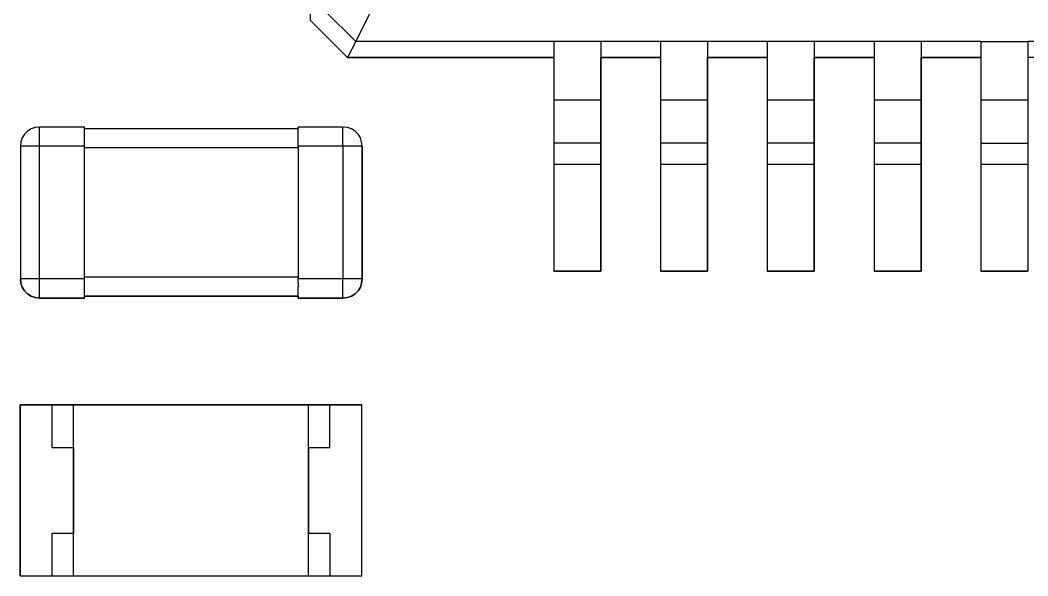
# Model space of a CAD drawing. Header units: inches. Extents: x 5 to 589, y -420 to -5.
# Drawn here: x 422.96 to 432.39, y -119.05 to -113.85 of the extents above; entities that cross this region are included whole.
import ezdxf

# ---------------------------------------------------------------- set-up
doc = ezdxf.new("R2010")
doc.units = ezdxf.units.IN
doc.header["$MEASUREMENT"] = 0

msp = doc.modelspace()

# ---------------------------------------------------------------- linework, layer by layer
at = {"color": 7, "true_color": 0xffffff}
for p, q in [((425.6745, -111.9172), (425.6745, -113.8472)), ((425.8245, -113.7732), (426.1005, -114.0472)), ((426.2285, -113.7872), (426.1005, -114.0472)), ((425.6745, -113.8472), (426.0245, -114.1972)), ((425.6745, -113.8472), (426.0245, -114.1972)), ((426.1005, -114.0472), (426.0245, -114.1972)), ((427.9545, -114.0472), (426.1005, -114.0472)), ((428.3945, -114.0472), (427.9545, -114.0472)), ((427.9545, -114.0472), (427.9545, -114.1972)), ((428.9545, -114.0472), (428.3945, -114.0472)), ((428.3945, -114.0472), (428.3945, -114.1972)), ((429.3945, -114.0472), (428.9545, -114.0472)), ((428.9545, -114.0472), (428.9545, -114.1972)), ((429.9545, -114.0472), (429.3945, -114.0472)), ((429.3945, -114.0472), (429.3945, -114.1972)), ((430.3945, -114.0472), (429.9545, -114.0472)), ((429.9545, -114.0472), (429.9545, -114.1972)), ((430.9545, -114.0472), (430.3945, -114.0472)), ((430.3945, -114.0472), (430.3945, -114.1972)), ((431.3945, -114.0472), (430.9545, -114.0472)), ((430.9545, -114.0472), (430.9545, -114.1972)), ((431.9545, -114.0472), (431.3945, -114.0472)), ((431.3945, -114.0472), (431.3945, -114.1972)), ((431.9545, -114.0472), (432.3945, -114.0472)), ((431.9545, -114.0472), (431.9545, -114.1972)), ((432.9545, -114.0472), (432.3945, -114.0472)), ((432.3945, -114.0472), (432.3945, -114.1972)), ((426.0245, -114.1972), (427.9545, -114.1972)), ((427.9545, -114.1972), (426.0245, -114.1972)), ((427.9545, -114.1972), (427.9545, -116.1972)), ((427.9545, -114.1972), (427.9545, -114.5972)), ((428.3945, -116.1972), (428.3945, -114.1972)), ((428.3945, -114.1972), (428.9545, -114.1972)), ((428.3945, -114.1972), (428.3945, -114.5972)), ((428.9545, -114.1972), (428.3945, -114.1972)), ((428.9545, -114.1972), (428.9545, -116.1972)), ((428.9545, -114.1972), (428.9545, -114.5972)), ((429.3945, -116.1972), (429.3945, -114.1972)), ((429.3945, -114.1972), (429.9545, -114.1972)), ((429.3945, -114.1972), (429.3945, -114.5972)), ((429.9545, -114.1972), (429.3945, -114.1972)), ((429.9545, -114.1972), (429.9545, -116.1972)), ((429.9545, -114.1972), (429.9545, -114.5972)), ((430.3945, -116.1972), (430.3945, -114.1972)), ((430.3945, -114.1972), (430.9545, -114.1972)), ((430.3945, -114.1972), (430.3945, -114.5972)), ((430.9545, -114.1972), (430.3945, -114.1972)), ((430.9545, -114.1972), (430.9545, -116.1972)), ((430.9545, -114.1972), (430.9545, -114.5972)), ((431.3945, -116.1972), (431.3945, -114.1972)), ((431.3945, -114.1972), (431.9545, -114.1972)), ((431.3945, -114.1972), (431.3945, -114.5972)), ((431.9545, -114.1972), (431.3945, -114.1972)), ((431.9545, -114.1972), (431.9545, -116.1972)), ((431.9545, -114.1972), (431.9545, -114.5972)), ((432.3945, -114.1972), (432.3945, -114.5972)), ((432.9545, -114.1972), (432.3945, -114.1972)), ((427.9545, -114.5972), (427.9545, -114.6872)), ((428.3945, -114.5972), (427.9545, -114.5972)), ((428.3945, -114.5972), (428.3945, -114.6872)), ((428.9545, -114.5972), (428.9545, -114.6872)), ((429.3945, -114.5972), (428.9545, -114.5972)), ((429.3945, -114.5972), (429.3945, -114.6872)), ((429.9545, -114.5972), (429.9545, -114.6872)), ((430.3945, -114.5972), (429.9545, -114.5972)), ((430.3945, -114.5972), (430.3945, -114.6872)), ((430.9545, -114.5972), (430.9545, -114.6872)), ((431.3945, -114.5972), (430.9545, -114.5972)), ((431.3945, -114.5972), (431.3945, -114.6872)), ((431.9545, -114.5972), (431.9545, -114.6872)), ((432.3945, -114.5972), (431.9545, -114.5972)), ((432.3945, -114.5972), (432.3945, -114.6872)), ((427.9545, -114.6872), (427.9545, -114.7712)), ((428.3945, -114.6872), (428.3945, -114.7712)), ((428.9545, -114.6872), (428.9545, -114.7712)), ((429.3945, -114.6872), (429.3945, -114.7712)), ((429.9545, -114.6872), (429.9545, -114.7712)), ((430.3945, -114.6872), (430.3945, -114.7712)), ((430.9545, -114.6872), (430.9545, -114.7712)), ((431.3945, -114.6872), (431.3945, -114.7712)), ((431.9545, -114.6872), (431.9545, -114.7712)), ((432.3945, -114.6872), (432.3945, -114.7712)), ((427.9545, -114.7712), (427.9545, -114.8472)), ((428.3945, -114.7712), (428.3945, -114.8472)), ((428.9545, -114.7712), (428.9545, -114.8472)), ((429.3945, -114.7712), (429.3945, -114.8472)), ((429.9545, -114.7712), (429.9545, -114.8472)), ((430.3945, -114.7712), (430.3945, -114.8472)), ((430.9545, -114.7712), (430.9545, -114.8472)), ((431.3945, -114.7712), (431.3945, -114.8472)), ((431.9545, -114.7712), (431.9545, -114.8472)), ((432.3945, -114.7712), (432.3945, -114.8472)), ((423.0003, -114.9153), (422.9783, -114.9493)), ((423.0003, -114.9153), (422.9783, -114.9493)), ((423.0283, -114.8873), (423.0003, -114.9153)), ((423.0283, -114.8873), (423.0003, -114.9153)), ((423.0623, -114.8653), (423.0283, -114.8873)), ((423.0623, -114.8653), (423.0283, -114.8873)), ((423.1003, -114.8513), (423.0623, -114.8653)), ((423.1003, -114.8513), (423.0623, -114.8653)), ((423.1403, -114.8473), (423.1003, -114.8513)), ((423.1403, -114.8473), (423.1003, -114.8513)), ((423.5603, -114.8473), (423.1403, -114.8473)), ((423.5603, -114.8473), (423.1403, -114.8473)), ((423.1403, -114.8513), (423.1403, -114.8473)), ((423.1403, -114.8653), (423.1403, -114.8513)), ((423.1403, -114.8873), (423.1403, -114.8653)), ((423.1403, -114.9153), (423.1403, -114.8873)), ((423.1403, -114.9493), (423.1403, -114.9153)), ((423.5603, -114.8633), (423.5603, -114.8473)), ((423.5603, -114.8513), (423.5603, -114.8473)), ((423.5603, -114.8653), (423.5603, -114.8513)), ((425.5603, -114.8633), (423.5603, -114.8633)), ((425.5603, -114.8633), (423.5603, -114.8633)), ((423.5603, -114.8873), (423.5603, -114.8653)), ((423.5603, -114.9153), (423.5603, -114.8873)), ((423.5603, -114.9493), (423.5603, -114.9153)), ((425.9803, -114.8473), (425.5603, -114.8473)), ((425.5603, -114.8473), (425.5603, -114.8633)), ((425.5603, -114.8513), (425.5603, -114.8473)), ((425.9803, -114.8473), (425.5603, -114.8473)), ((425.5603, -114.8653), (425.5603, -114.8513)), ((425.5603, -114.8873), (425.5603, -114.8653)), ((425.5603, -114.9153), (425.5603, -114.8873)), ((425.5603, -114.9493), (425.5603, -114.9153)), ((426.0223, -114.8513), (425.9803, -114.8473)), ((426.0223, -114.8513), (425.9803, -114.8473)), ((425.9803, -114.8513), (425.9803, -114.8473)), ((425.9803, -114.8653), (425.9803, -114.8513)), ((425.9803, -114.8873), (425.9803, -114.8653)), ((425.9803, -114.9153), (425.9803, -114.8873)), ((425.9803, -114.9493), (425.9803, -114.9153)), ((426.0603, -114.8653), (426.0223, -114.8513)), ((426.0603, -114.8653), (426.0223, -114.8513)), ((426.0943, -114.8873), (426.0603, -114.8653)), ((426.0943, -114.8873), (426.0603, -114.8653)), ((426.1223, -114.9153), (426.0943, -114.8873)), ((426.1223, -114.9153), (426.0943, -114.8873)), ((426.1443, -114.9493), (426.1223, -114.9153)), ((426.1443, -114.9493), (426.1223, -114.9153)), ((427.9545, -114.8472), (427.9545, -114.9092)), ((427.9545, -114.9092), (427.9545, -114.9572)), ((428.3945, -114.8472), (428.3945, -114.9092)), ((428.3945, -114.9092), (428.3945, -114.9572)), ((428.9545, -114.8472), (428.9545, -114.9092)), ((428.9545, -114.9092), (428.9545, -114.9572)), ((429.3945, -114.8472), (429.3945, -114.9092)), ((429.3945, -114.9092), (429.3945, -114.9572)), ((429.9545, -114.8472), (429.9545, -114.9092)), ((429.9545, -114.9092), (429.9545, -114.9572)), ((430.3945, -114.8472), (430.3945, -114.9092)), ((430.3945, -114.9092), (430.3945, -114.9572)), ((430.9545, -114.8472), (430.9545, -114.9092)), ((430.9545, -114.9092), (430.9545, -114.9572)), ((431.3945, -114.8472), (431.3945, -114.9092)), ((431.3945, -114.9092), (431.3945, -114.9572)), ((431.9545, -114.8472), (431.9545, -114.9092)), ((431.9545, -114.9092), (431.9545, -114.9572)), ((432.3945, -114.8472), (432.3945, -114.9092)), ((432.3945, -114.9092), (432.3945, -114.9572)), ((422.9663, -114.9873), (422.9603, -115.0273)), ((422.9663, -114.9873), (422.9603, -115.0273)), ((422.9783, -114.9493), (422.9663, -114.9873)), ((422.9783, -114.9493), (422.9663, -114.9873)), ((423.1403, -114.9873), (423.1403, -114.9493)), ((423.1403, -115.0273), (423.1403, -114.9873)), ((423.5603, -114.9873), (423.5603, -114.9493)), ((423.5603, -115.0273), (423.5603, -114.9873)), ((425.5603, -114.9873), (425.5603, -114.9493)), ((425.5603, -115.0273), (425.5603, -114.9873)), ((425.9803, -114.9873), (425.9803, -114.9493)), ((425.9803, -115.0273), (425.9803, -114.9873)), ((426.1563, -114.9873), (426.1443, -114.9493)), ((426.1563, -114.9873), (426.1443, -114.9493)), ((426.1603, -115.0273), (426.1563, -114.9873)), ((426.1603, -115.0273), (426.1563, -114.9873)), ((427.9545, -114.9572), (427.9545, -114.9872)), ((427.9545, -114.9872), (427.9545, -114.9972)), ((428.3945, -114.9972), (427.9545, -114.9972)), ((427.9545, -114.9972), (427.9545, -115.0032)), ((427.9545, -115.0032), (427.9545, -115.0172)), ((427.9545, -115.0172), (427.9545, -115.0412)), ((428.3945, -114.9572), (428.3945, -114.9872)), ((428.3945, -114.9872), (428.3945, -114.9972)), ((428.3945, -114.9972), (428.3945, -115.0032)), ((428.3945, -115.0032), (428.3945, -115.0172)), ((428.3945, -115.0172), (428.3945, -115.0412)), ((428.9545, -114.9572), (428.9545, -114.9872)), ((428.9545, -114.9872), (428.9545, -114.9972)), ((429.3945, -114.9972), (428.9545, -114.9972)), ((428.9545, -114.9972), (428.9545, -115.0032)), ((428.9545, -115.0032), (428.9545, -115.0172)), ((428.9545, -115.0172), (428.9545, -115.0412)), ((429.3945, -114.9572), (429.3945, -114.9872)), ((429.3945, -114.9872), (429.3945, -114.9972)), ((429.3945, -114.9972), (429.3945, -115.0032)), ((429.3945, -115.0032), (429.3945, -115.0172)), ((429.3945, -115.0172), (429.3945, -115.0412)), ((429.9545, -114.9572), (429.9545, -114.9872)), ((429.9545, -114.9872), (429.9545, -114.9972)), ((430.3945, -114.9972), (429.9545, -114.9972)), ((429.9545, -114.9972), (429.9545, -115.0032)), ((429.9545, -115.0032), (429.9545, -115.0172)), ((429.9545, -115.0172), (429.9545, -115.0412)), ((430.3945, -114.9572), (430.3945, -114.9872)), ((430.3945, -114.9872), (430.3945, -114.9972)), ((430.3945, -114.9972), (430.3945, -115.0032)), ((430.3945, -115.0032), (430.3945, -115.0172)), ((430.3945, -115.0172), (430.3945, -115.0412)), ((430.9545, -114.9572), (430.9545, -114.9872)), ((430.9545, -114.9872), (430.9545, -114.9972)), ((431.3945, -114.9972), (430.9545, -114.9972)), ((430.9545, -114.9972), (430.9545, -115.0032)), ((430.9545, -115.0032), (430.9545, -115.0172)), ((430.9545, -115.0172), (430.9545, -115.0412)), ((431.3945, -114.9572), (431.3945, -114.9872)), ((431.3945, -114.9872), (431.3945, -114.9972)), ((431.3945, -114.9972), (431.3945, -115.0032)), ((431.3945, -115.0032), (431.3945, -115.0172)), ((431.3945, -115.0172), (431.3945, -115.0412)), ((431.9545, -114.9572), (431.9545, -114.9872)), ((431.9545, -114.9872), (431.9545, -114.9972)), ((431.9545, -114.9972), (432.3945, -114.9972)), ((431.9545, -114.9972), (431.9545, -115.0032)), ((431.9545, -115.0032), (431.9545, -115.0172)), ((431.9545, -115.0172), (431.9545, -115.0412)), ((432.3945, -114.9572), (432.3945, -114.9872)), ((432.3945, -114.9872), (432.3945, -114.9972)), ((432.3945, -114.9972), (432.3945, -115.0032)), ((432.3945, -115.0032), (432.3945, -115.0172)), ((432.3945, -115.0172), (432.3945, -115.0412)), ((422.9603, -115.0273), (422.9603, -116.2673)), ((422.9603, -115.0273), (422.9603, -116.2673)), ((422.9663, -115.0273), (422.9603, -115.0273)), ((422.9783, -115.0273), (422.9663, -115.0273)), ((423.0003, -115.0273), (422.9783, -115.0273)), ((423.0283, -115.0273), (423.0003, -115.0273)), ((423.0623, -115.0273), (423.0283, -115.0273)), ((423.1003, -115.0273), (423.0623, -115.0273)), ((423.1403, -115.0273), (423.1003, -115.0273)), ((423.1403, -116.2673), (423.1403, -115.0273)), ((423.5603, -115.0273), (423.1403, -115.0273)), ((423.5603, -116.2673), (423.5603, -115.0273)), ((425.5603, -115.0433), (423.5603, -115.0433)), ((425.5603, -115.0273), (425.5603, -116.2673)), ((425.9803, -115.0273), (425.5603, -115.0273)), ((425.9803, -115.0273), (425.9803, -116.2673)), ((426.0223, -115.0273), (425.9803, -115.0273)), ((426.0603, -115.0273), (426.0223, -115.0273)), ((426.0943, -115.0273), (426.0603, -115.0273)), ((426.1223, -115.0273), (426.0943, -115.0273)), ((426.1443, -115.0273), (426.1223, -115.0273)), ((426.1563, -115.0273), (426.1443, -115.0273)), ((426.1603, -115.0273), (426.1563, -115.0273)), ((426.1603, -116.2673), (426.1603, -115.0273)), ((426.1603, -115.0273), (426.1603, -116.2673)), ((427.9545, -115.0412), (427.9545, -115.0732)), ((427.9545, -115.0732), (427.9545, -115.1112)), ((427.9545, -115.1112), (427.9545, -115.1532)), ((428.3945, -115.0412), (428.3945, -115.0732)), ((428.3945, -115.0732), (428.3945, -115.1112)), ((428.3945, -115.1112), (428.3945, -115.1532)), ((428.9545, -115.0412), (428.9545, -115.0732)), ((428.9545, -115.0732), (428.9545, -115.1112)), ((428.9545, -115.1112), (428.9545, -115.1532)), ((429.3945, -115.0412), (429.3945, -115.0732)), ((429.3945, -115.0732), (429.3945, -115.1112)), ((429.3945, -115.1112), (429.3945, -115.1532)), ((429.9545, -115.0412), (429.9545, -115.0732)), ((429.9545, -115.0732), (429.9545, -115.1112)), ((429.9545, -115.1112), (429.9545, -115.1532)), ((430.3945, -115.0412), (430.3945, -115.0732)), ((430.3945, -115.0732), (430.3945, -115.1112)), ((430.3945, -115.1112), (430.3945, -115.1532)), ((430.9545, -115.0412), (430.9545, -115.0732)), ((430.9545, -115.0732), (430.9545, -115.1112)), ((430.9545, -115.1112), (430.9545, -115.1532)), ((431.3945, -115.0412), (431.3945, -115.0732)), ((431.3945, -115.0732), (431.3945, -115.1112)), ((431.3945, -115.1112), (431.3945, -115.1532)), ((431.9545, -115.0412), (431.9545, -115.0732)), ((431.9545, -115.0732), (431.9545, -115.1112)), ((431.9545, -115.1112), (431.9545, -115.1532)), ((432.3945, -115.0412), (432.3945, -115.0732)), ((432.3945, -115.0732), (432.3945, -115.1112)), ((432.3945, -115.1112), (432.3945, -115.1532)), ((427.9545, -115.1532), (427.9545, -115.1972)), ((427.9545, -115.1972), (427.9545, -116.1972)), ((428.3945, -115.1972), (427.9545, -115.1972)), ((428.3945, -115.1532), (428.3945, -115.1972)), ((428.3945, -115.1972), (428.3945, -116.1972)), ((428.9545, -115.1532), (428.9545, -115.1972)), ((428.9545, -115.1972), (428.9545, -116.1972)), ((429.3945, -115.1972), (428.9545, -115.1972)), ((429.3945, -115.1532), (429.3945, -115.1972)), ((429.3945, -115.1972), (429.3945, -116.1972)), ((429.9545, -115.1532), (429.9545, -115.1972)), ((429.9545, -115.1972), (429.9545, -116.1972)), ((430.3945, -115.1972), (429.9545, -115.1972)), ((430.3945, -115.1532), (430.3945, -115.1972)), ((430.3945, -115.1972), (430.3945, -116.1972)), ((430.9545, -115.1532), (430.9545, -115.1972)), ((430.9545, -115.1972), (430.9545, -116.1972)), ((431.3945, -115.1972), (430.9545, -115.1972)), ((431.3945, -115.1532), (431.3945, -115.1972)), ((431.3945, -115.1972), (431.3945, -116.1972)), ((431.9545, -115.1532), (431.9545, -115.1972)), ((431.9545, -115.1972), (431.9545, -116.1972)), ((432.3945, -115.1972), (431.9545, -115.1972)), ((432.3945, -115.1532), (432.3945, -115.1972)), ((432.3945, -115.1972), (432.3945, -116.1972)), ((425.5603, -116.2513), (423.5603, -116.2513)), ((427.9545, -116.1972), (428.3945, -116.1972)), ((428.3945, -116.1972), (427.9545, -116.1972)), ((428.9545, -116.1972), (429.3945, -116.1972)), ((429.3945, -116.1972), (428.9545, -116.1972)), ((429.9545, -116.1972), (430.3945, -116.1972)), ((430.3945, -116.1972), (429.9545, -116.1972)), ((430.9545, -116.1972), (431.3945, -116.1972)), ((431.3945, -116.1972), (430.9545, -116.1972)), ((431.9545, -116.1972), (432.3945, -116.1972)), ((432.3945, -116.1972), (431.9545, -116.1972)), ((422.9603, -116.2673), (422.9663, -116.3073)), ((422.9663, -116.3073), (422.9603, -116.2673)), ((422.9663, -116.2673), (422.9603, -116.2673)), ((422.9783, -116.2673), (422.9663, -116.2673)), ((422.9663, -116.3073), (422.9783, -116.3453)), ((422.9783, -116.3453), (422.9663, -116.3073)), ((423.0003, -116.2673), (422.9783, -116.2673)), ((422.9783, -116.3453), (423.0003, -116.3793)), ((423.0003, -116.3793), (422.9783, -116.3453)), ((423.0283, -116.2673), (423.0003, -116.2673)), ((423.0623, -116.2673), (423.0283, -116.2673)), ((423.1003, -116.2673), (423.0623, -116.2673)), ((423.1403, -116.2673), (423.1003, -116.2673)), ((423.1403, -116.3073), (423.1403, -116.2673)), ((423.5603, -116.2673), (423.1403, -116.2673)), ((423.1403, -116.3453), (423.1403, -116.3073)), ((423.1403, -116.3793), (423.1403, -116.3453)), ((423.5603, -116.3073), (423.5603, -116.2673)), ((423.5603, -116.3453), (423.5603, -116.3073)), ((423.5603, -116.3793), (423.5603, -116.3453)), ((425.5603, -116.3073), (425.5603, -116.2673)), ((425.9803, -116.2673), (425.5603, -116.2673)), ((425.5603, -116.3073), (425.5603, -116.3453)), ((425.5603, -116.3793), (425.5603, -116.3453)), ((425.9803, -116.3073), (425.9803, -116.2673)), ((426.0223, -116.2673), (425.9803, -116.2673)), ((425.9803, -116.3453), (425.9803, -116.3073)), ((425.9803, -116.3793), (425.9803, -116.3453)), ((426.0603, -116.2673), (426.0223, -116.2673)), ((426.0943, -116.2673), (426.0603, -116.2673)), ((426.1223, -116.2673), (426.0943, -116.2673)), ((426.1443, -116.2673), (426.1223, -116.2673)), ((426.1223, -116.3793), (426.1443, -116.3453)), ((426.1443, -116.3453), (426.1223, -116.3793)), ((426.1563, -116.2673), (426.1443, -116.2673)), ((426.1443, -116.3453), (426.1563, -116.3073)), ((426.1563, -116.3073), (426.1443, -116.3453)), ((426.1563, -116.3073), (426.1603, -116.2673)), ((426.1603, -116.2673), (426.1563, -116.3073)), ((426.1603, -116.2673), (426.1563, -116.2673)), ((423.0003, -116.3793), (423.0283, -116.4073)), ((423.0283, -116.4073), (423.0003, -116.3793)), ((423.0283, -116.4073), (423.0623, -116.4293)), ((423.0623, -116.4293), (423.0283, -116.4073)), ((423.0623, -116.4293), (423.1003, -116.4433)), ((423.1003, -116.4433), (423.0623, -116.4293)), ((423.1403, -116.4073), (423.1403, -116.3793)), ((423.1403, -116.4293), (423.1403, -116.4073)), ((423.1403, -116.4433), (423.1403, -116.4293)), ((423.5603, -116.4073), (423.5603, -116.3793)), ((423.5603, -116.4293), (423.5603, -116.4073)), ((423.5603, -116.4433), (423.5603, -116.4293)), ((423.5603, -116.4473), (423.5603, -116.4313)), ((423.5603, -116.4313), (425.5603, -116.4313)), ((425.5603, -116.4313), (423.5603, -116.4313)), ((425.5603, -116.4073), (425.5603, -116.3793)), ((425.5603, -116.4293), (425.5603, -116.4073)), ((425.5603, -116.4433), (425.5603, -116.4293)), ((425.5603, -116.4313), (425.5603, -116.4473)), ((425.9803, -116.4073), (425.9803, -116.3793)), ((425.9803, -116.4293), (425.9803, -116.4073)), ((425.9803, -116.4433), (425.9803, -116.4293)), ((426.0223, -116.4433), (426.0603, -116.4293)), ((426.0603, -116.4293), (426.0223, -116.4433)), ((426.0603, -116.4293), (426.0943, -116.4073)), ((426.0943, -116.4073), (426.0603, -116.4293)), ((426.0943, -116.4073), (426.1223, -116.3793)), ((426.1223, -116.3793), (426.0943, -116.4073)), ((423.1003, -116.4433), (423.1403, -116.4473)), ((423.1403, -116.4473), (423.1003, -116.4433)), ((423.1403, -116.4473), (423.1403, -116.4433)), ((423.1403, -116.4473), (423.5603, -116.4473)), ((423.5603, -116.4473), (423.1403, -116.4473)), ((423.5603, -116.4473), (423.5603, -116.4433)), ((425.5603, -116.4473), (425.5603, -116.4433)), ((425.5603, -116.4473), (425.9803, -116.4473)), ((425.9803, -116.4473), (425.5603, -116.4473)), ((425.9803, -116.4473), (426.0223, -116.4433)), ((426.0223, -116.4433), (425.9803, -116.4473)), ((425.9803, -116.4473), (425.9803, -116.4433)), ((422.9585, -117.4472), (422.9585, -119.0472)), ((423.2585, -117.4472), (422.9585, -117.4472)), ((422.9585, -119.0472), (422.9585, -117.4472)), ((422.9585, -117.4472), (423.2585, -117.4472)), ((423.4585, -117.4472), (423.2585, -117.4472)), ((423.2585, -117.4472), (425.8585, -117.4472)), ((423.2585, -117.8472), (423.2585, -117.4472)), ((425.6585, -117.4472), (423.4585, -117.4472)), ((423.4585, -117.4472), (425.6585, -117.4472)), ((423.4585, -119.0472), (423.4585, -117.4472)), ((425.8585, -117.4472), (425.6585, -117.4472)), ((425.6585, -119.0472), (425.6585, -117.4472)), ((426.1585, -117.4472), (425.8585, -117.4472)), ((425.8585, -117.8472), (425.8585, -117.4472)), ((425.8585, -117.4472), (426.1585, -117.4472)), ((426.1585, -119.0472), (426.1585, -117.4472)), ((426.1585, -119.0472), (426.1585, -117.4472)), ((423.2585, -117.8472), (423.4585, -117.8472)), ((423.4585, -117.8472), (423.4585, -118.6472)), ((425.6585, -117.8472), (425.8585, -117.8472)), ((425.6585, -117.8472), (425.6585, -118.6472)), ((423.2585, -118.6472), (423.4585, -118.6472)), ((423.2585, -119.0472), (423.2585, -118.6472)), ((425.6585, -118.6472), (425.8585, -118.6472)), ((425.8585, -118.6472), (425.8585, -119.0472)), ((422.9585, -119.0472), (423.2585, -119.0472)), ((422.9585, -119.0472), (423.2585, -119.0472)), ((423.2585, -119.0472), (423.4585, -119.0472)), ((423.2585, -119.0472), (425.8585, -119.0472)), ((423.4585, -119.0472), (425.6585, -119.0472)), ((423.4585, -119.0472), (425.6585, -119.0472)), ((425.6585, -119.0472), (425.8585, -119.0472)), ((425.8585, -119.0472), (426.1585, -119.0472)), ((425.8585, -119.0472), (426.1585, -119.0472))]:
    msp.add_line(p, q, dxfattribs=at)
at = {"color": 18, "true_color": 0x000000}
for p, q in [((425.6745, -111.9172), (425.6745, -113.8472)), ((425.8245, -113.7732), (426.1005, -114.0472)), ((426.2285, -113.7872), (426.1005, -114.0472)), ((425.6745, -113.8472), (426.0245, -114.1972)), ((425.6745, -113.8472), (426.0245, -114.1972)), ((426.1005, -114.0472), (426.0245, -114.1972)), ((427.9545, -114.0472), (426.1005, -114.0472)), ((428.3945, -114.0472), (427.9545, -114.0472)), ((427.9545, -114.0472), (427.9545, -114.1972)), ((428.9545, -114.0472), (428.3945, -114.0472)), ((428.3945, -114.0472), (428.3945, -114.1972)), ((429.3945, -114.0472), (428.9545, -114.0472)), ((428.9545, -114.0472), (428.9545, -114.1972)), ((429.9545, -114.0472), (429.3945, -114.0472)), ((429.3945, -114.0472), (429.3945, -114.1972)), ((430.3945, -114.0472), (429.9545, -114.0472)), ((429.9545, -114.0472), (429.9545, -114.1972)), ((430.9545, -114.0472), (430.3945, -114.0472)), ((430.3945, -114.0472), (430.3945, -114.1972)), ((431.3945, -114.0472), (430.9545, -114.0472)), ((430.9545, -114.0472), (430.9545, -114.1972)), ((431.9545, -114.0472), (431.3945, -114.0472)), ((431.3945, -114.0472), (431.3945, -114.1972)), ((431.9545, -114.0472), (432.3945, -114.0472)), ((431.9545, -114.0472), (431.9545, -114.1972)), ((432.9545, -114.0472), (432.3945, -114.0472)), ((432.3945, -114.0472), (432.3945, -114.1972)), ((426.0245, -114.1972), (427.9545, -114.1972)), ((427.9545, -114.1972), (426.0245, -114.1972)), ((427.9545, -114.1972), (427.9545, -116.1972)), ((427.9545, -114.1972), (427.9545, -114.5972)), ((428.3945, -116.1972), (428.3945, -114.1972)), ((428.3945, -114.1972), (428.9545, -114.1972)), ((428.3945, -114.1972), (428.3945, -114.5972)), ((428.9545, -114.1972), (428.3945, -114.1972)), ((428.9545, -114.1972), (428.9545, -116.1972)), ((428.9545, -114.1972), (428.9545, -114.5972)), ((429.3945, -116.1972), (429.3945, -114.1972)), ((429.3945, -114.1972), (429.9545, -114.1972)), ((429.3945, -114.1972), (429.3945, -114.5972)), ((429.9545, -114.1972), (429.3945, -114.1972)), ((429.9545, -114.1972), (429.9545, -116.1972)), ((429.9545, -114.1972), (429.9545, -114.5972)), ((430.3945, -116.1972), (430.3945, -114.1972)), ((430.3945, -114.1972), (430.9545, -114.1972)), ((430.3945, -114.1972), (430.3945, -114.5972)), ((430.9545, -114.1972), (430.3945, -114.1972)), ((430.9545, -114.1972), (430.9545, -116.1972)), ((430.9545, -114.1972), (430.9545, -114.5972)), ((431.3945, -116.1972), (431.3945, -114.1972)), ((431.3945, -114.1972), (431.9545, -114.1972)), ((431.3945, -114.1972), (431.3945, -114.5972)), ((431.9545, -114.1972), (431.3945, -114.1972)), ((431.9545, -114.1972), (431.9545, -116.1972)), ((431.9545, -114.1972), (431.9545, -114.5972)), ((432.3945, -114.1972), (432.3945, -114.5972)), ((432.9545, -114.1972), (432.3945, -114.1972)), ((427.9545, -114.5972), (427.9545, -114.6872)), ((428.3945, -114.5972), (427.9545, -114.5972)), ((428.3945, -114.5972), (428.3945, -114.6872)), ((428.9545, -114.5972), (428.9545, -114.6872)), ((429.3945, -114.5972), (428.9545, -114.5972)), ((429.3945, -114.5972), (429.3945, -114.6872)), ((429.9545, -114.5972), (429.9545, -114.6872)), ((430.3945, -114.5972), (429.9545, -114.5972)), ((430.3945, -114.5972), (430.3945, -114.6872)), ((430.9545, -114.5972), (430.9545, -114.6872)), ((431.3945, -114.5972), (430.9545, -114.5972)), ((431.3945, -114.5972), (431.3945, -114.6872)), ((431.9545, -114.5972), (431.9545, -114.6872)), ((432.3945, -114.5972), (431.9545, -114.5972)), ((432.3945, -114.5972), (432.3945, -114.6872)), ((427.9545, -114.6872), (427.9545, -114.7712)), ((428.3945, -114.6872), (428.3945, -114.7712)), ((428.9545, -114.6872), (428.9545, -114.7712)), ((429.3945, -114.6872), (429.3945, -114.7712)), ((429.9545, -114.6872), (429.9545, -114.7712)), ((430.3945, -114.6872), (430.3945, -114.7712)), ((430.9545, -114.6872), (430.9545, -114.7712)), ((431.3945, -114.6872), (431.3945, -114.7712)), ((431.9545, -114.6872), (431.9545, -114.7712)), ((432.3945, -114.6872), (432.3945, -114.7712)), ((427.9545, -114.7712), (427.9545, -114.8472)), ((428.3945, -114.7712), (428.3945, -114.8472)), ((428.9545, -114.7712), (428.9545, -114.8472)), ((429.3945, -114.7712), (429.3945, -114.8472)), ((429.9545, -114.7712), (429.9545, -114.8472)), ((430.3945, -114.7712), (430.3945, -114.8472)), ((430.9545, -114.7712), (430.9545, -114.8472)), ((431.3945, -114.7712), (431.3945, -114.8472)), ((431.9545, -114.7712), (431.9545, -114.8472)), ((432.3945, -114.7712), (432.3945, -114.8472)), ((423.0003, -114.9153), (422.9783, -114.9493)), ((423.0003, -114.9153), (422.9783, -114.9493)), ((423.0283, -114.8873), (423.0003, -114.9153)), ((423.0283, -114.8873), (423.0003, -114.9153)), ((423.0623, -114.8653), (423.0283, -114.8873)), ((423.0623, -114.8653), (423.0283, -114.8873)), ((423.1003, -114.8513), (423.0623, -114.8653)), ((423.1003, -114.8513), (423.0623, -114.8653)), ((423.1403, -114.8473), (423.1003, -114.8513)), ((423.1403, -114.8473), (423.1003, -114.8513)), ((423.5603, -114.8473), (423.1403, -114.8473)), ((423.5603, -114.8473), (423.1403, -114.8473)), ((423.1403, -114.8513), (423.1403, -114.8473)), ((423.1403, -114.8653), (423.1403, -114.8513)), ((423.1403, -114.8873), (423.1403, -114.8653)), ((423.1403, -114.9153), (423.1403, -114.8873)), ((423.1403, -114.9493), (423.1403, -114.9153)), ((423.5603, -114.8633), (423.5603, -114.8473)), ((423.5603, -114.8513), (423.5603, -114.8473)), ((423.5603, -114.8653), (423.5603, -114.8513)), ((425.5603, -114.8633), (423.5603, -114.8633)), ((425.5603, -114.8633), (423.5603, -114.8633)), ((423.5603, -114.8873), (423.5603, -114.8653)), ((423.5603, -114.9153), (423.5603, -114.8873)), ((423.5603, -114.9493), (423.5603, -114.9153)), ((425.9803, -114.8473), (425.5603, -114.8473)), ((425.5603, -114.8473), (425.5603, -114.8633)), ((425.5603, -114.8513), (425.5603, -114.8473)), ((425.9803, -114.8473), (425.5603, -114.8473)), ((425.5603, -114.8653), (425.5603, -114.8513)), ((425.5603, -114.8873), (425.5603, -114.8653)), ((425.5603, -114.9153), (425.5603, -114.8873)), ((425.5603, -114.9493), (425.5603, -114.9153)), ((426.0223, -114.8513), (425.9803, -114.8473)), ((426.0223, -114.8513), (425.9803, -114.8473)), ((425.9803, -114.8513), (425.9803, -114.8473)), ((425.9803, -114.8653), (425.9803, -114.8513)), ((425.9803, -114.8873), (425.9803, -114.8653)), ((425.9803, -114.9153), (425.9803, -114.8873)), ((425.9803, -114.9493), (425.9803, -114.9153)), ((426.0603, -114.8653), (426.0223, -114.8513)), ((426.0603, -114.8653), (426.0223, -114.8513)), ((426.0943, -114.8873), (426.0603, -114.8653)), ((426.0943, -114.8873), (426.0603, -114.8653)), ((426.1223, -114.9153), (426.0943, -114.8873)), ((426.1223, -114.9153), (426.0943, -114.8873)), ((426.1443, -114.9493), (426.1223, -114.9153)), ((426.1443, -114.9493), (426.1223, -114.9153)), ((427.9545, -114.8472), (427.9545, -114.9092)), ((427.9545, -114.9092), (427.9545, -114.9572)), ((428.3945, -114.8472), (428.3945, -114.9092)), ((428.3945, -114.9092), (428.3945, -114.9572)), ((428.9545, -114.8472), (428.9545, -114.9092)), ((428.9545, -114.9092), (428.9545, -114.9572)), ((429.3945, -114.8472), (429.3945, -114.9092)), ((429.3945, -114.9092), (429.3945, -114.9572)), ((429.9545, -114.8472), (429.9545, -114.9092)), ((429.9545, -114.9092), (429.9545, -114.9572)), ((430.3945, -114.8472), (430.3945, -114.9092)), ((430.3945, -114.9092), (430.3945, -114.9572)), ((430.9545, -114.8472), (430.9545, -114.9092)), ((430.9545, -114.9092), (430.9545, -114.9572)), ((431.3945, -114.8472), (431.3945, -114.9092)), ((431.3945, -114.9092), (431.3945, -114.9572)), ((431.9545, -114.8472), (431.9545, -114.9092)), ((431.9545, -114.9092), (431.9545, -114.9572)), ((432.3945, -114.8472), (432.3945, -114.9092)), ((432.3945, -114.9092), (432.3945, -114.9572)), ((422.9663, -114.9873), (422.9603, -115.0273)), ((422.9663, -114.9873), (422.9603, -115.0273)), ((422.9783, -114.9493), (422.9663, -114.9873)), ((422.9783, -114.9493), (422.9663, -114.9873)), ((423.1403, -114.9873), (423.1403, -114.9493)), ((423.1403, -115.0273), (423.1403, -114.9873)), ((423.5603, -114.9873), (423.5603, -114.9493)), ((423.5603, -115.0273), (423.5603, -114.9873)), ((425.5603, -114.9873), (425.5603, -114.9493)), ((425.5603, -115.0273), (425.5603, -114.9873)), ((425.9803, -114.9873), (425.9803, -114.9493)), ((425.9803, -115.0273), (425.9803, -114.9873)), ((426.1563, -114.9873), (426.1443, -114.9493)), ((426.1563, -114.9873), (426.1443, -114.9493)), ((426.1603, -115.0273), (426.1563, -114.9873)), ((426.1603, -115.0273), (426.1563, -114.9873)), ((427.9545, -114.9572), (427.9545, -114.9872)), ((427.9545, -114.9872), (427.9545, -114.9972)), ((428.3945, -114.9972), (427.9545, -114.9972)), ((427.9545, -114.9972), (427.9545, -115.0032)), ((427.9545, -115.0032), (427.9545, -115.0172)), ((427.9545, -115.0172), (427.9545, -115.0412)), ((428.3945, -114.9572), (428.3945, -114.9872)), ((428.3945, -114.9872), (428.3945, -114.9972)), ((428.3945, -114.9972), (428.3945, -115.0032)), ((428.3945, -115.0032), (428.3945, -115.0172)), ((428.3945, -115.0172), (428.3945, -115.0412)), ((428.9545, -114.9572), (428.9545, -114.9872)), ((428.9545, -114.9872), (428.9545, -114.9972)), ((429.3945, -114.9972), (428.9545, -114.9972)), ((428.9545, -114.9972), (428.9545, -115.0032)), ((428.9545, -115.0032), (428.9545, -115.0172)), ((428.9545, -115.0172), (428.9545, -115.0412)), ((429.3945, -114.9572), (429.3945, -114.9872)), ((429.3945, -114.9872), (429.3945, -114.9972)), ((429.3945, -114.9972), (429.3945, -115.0032)), ((429.3945, -115.0032), (429.3945, -115.0172)), ((429.3945, -115.0172), (429.3945, -115.0412)), ((429.9545, -114.9572), (429.9545, -114.9872)), ((429.9545, -114.9872), (429.9545, -114.9972)), ((430.3945, -114.9972), (429.9545, -114.9972)), ((429.9545, -114.9972), (429.9545, -115.0032)), ((429.9545, -115.0032), (429.9545, -115.0172)), ((429.9545, -115.0172), (429.9545, -115.0412)), ((430.3945, -114.9572), (430.3945, -114.9872)), ((430.3945, -114.9872), (430.3945, -114.9972)), ((430.3945, -114.9972), (430.3945, -115.0032)), ((430.3945, -115.0032), (430.3945, -115.0172)), ((430.3945, -115.0172), (430.3945, -115.0412)), ((430.9545, -114.9572), (430.9545, -114.9872)), ((430.9545, -114.9872), (430.9545, -114.9972)), ((431.3945, -114.9972), (430.9545, -114.9972)), ((430.9545, -114.9972), (430.9545, -115.0032)), ((430.9545, -115.0032), (430.9545, -115.0172)), ((430.9545, -115.0172), (430.9545, -115.0412)), ((431.3945, -114.9572), (431.3945, -114.9872)), ((431.3945, -114.9872), (431.3945, -114.9972)), ((431.3945, -114.9972), (431.3945, -115.0032)), ((431.3945, -115.0032), (431.3945, -115.0172)), ((431.3945, -115.0172), (431.3945, -115.0412)), ((431.9545, -114.9572), (431.9545, -114.9872)), ((431.9545, -114.9872), (431.9545, -114.9972)), ((431.9545, -114.9972), (432.3945, -114.9972)), ((431.9545, -114.9972), (431.9545, -115.0032)), ((431.9545, -115.0032), (431.9545, -115.0172)), ((431.9545, -115.0172), (431.9545, -115.0412)), ((432.3945, -114.9572), (432.3945, -114.9872)), ((432.3945, -114.9872), (432.3945, -114.9972)), ((432.3945, -114.9972), (432.3945, -115.0032)), ((432.3945, -115.0032), (432.3945, -115.0172)), ((432.3945, -115.0172), (432.3945, -115.0412)), ((422.9603, -115.0273), (422.9603, -116.2673)), ((422.9603, -115.0273), (422.9603, -116.2673)), ((422.9663, -115.0273), (422.9603, -115.0273)), ((422.9783, -115.0273), (422.9663, -115.0273)), ((423.0003, -115.0273), (422.9783, -115.0273)), ((423.0283, -115.0273), (423.0003, -115.0273)), ((423.0623, -115.0273), (423.0283, -115.0273)), ((423.1003, -115.0273), (423.0623, -115.0273)), ((423.1403, -115.0273), (423.1003, -115.0273)), ((423.1403, -116.2673), (423.1403, -115.0273)), ((423.5603, -115.0273), (423.1403, -115.0273)), ((423.5603, -116.2673), (423.5603, -115.0273)), ((425.5603, -115.0433), (423.5603, -115.0433)), ((425.5603, -115.0273), (425.5603, -116.2673)), ((425.9803, -115.0273), (425.5603, -115.0273)), ((425.9803, -115.0273), (425.9803, -116.2673)), ((426.0223, -115.0273), (425.9803, -115.0273)), ((426.0603, -115.0273), (426.0223, -115.0273)), ((426.0943, -115.0273), (426.0603, -115.0273)), ((426.1223, -115.0273), (426.0943, -115.0273)), ((426.1443, -115.0273), (426.1223, -115.0273)), ((426.1563, -115.0273), (426.1443, -115.0273)), ((426.1603, -115.0273), (426.1563, -115.0273)), ((426.1603, -116.2673), (426.1603, -115.0273)), ((426.1603, -115.0273), (426.1603, -116.2673)), ((427.9545, -115.0412), (427.9545, -115.0732)), ((427.9545, -115.0732), (427.9545, -115.1112)), ((427.9545, -115.1112), (427.9545, -115.1532)), ((428.3945, -115.0412), (428.3945, -115.0732)), ((428.3945, -115.0732), (428.3945, -115.1112)), ((428.3945, -115.1112), (428.3945, -115.1532)), ((428.9545, -115.0412), (428.9545, -115.0732)), ((428.9545, -115.0732), (428.9545, -115.1112)), ((428.9545, -115.1112), (428.9545, -115.1532)), ((429.3945, -115.0412), (429.3945, -115.0732)), ((429.3945, -115.0732), (429.3945, -115.1112)), ((429.3945, -115.1112), (429.3945, -115.1532)), ((429.9545, -115.0412), (429.9545, -115.0732)), ((429.9545, -115.0732), (429.9545, -115.1112)), ((429.9545, -115.1112), (429.9545, -115.1532)), ((430.3945, -115.0412), (430.3945, -115.0732)), ((430.3945, -115.0732), (430.3945, -115.1112)), ((430.3945, -115.1112), (430.3945, -115.1532)), ((430.9545, -115.0412), (430.9545, -115.0732)), ((430.9545, -115.0732), (430.9545, -115.1112)), ((430.9545, -115.1112), (430.9545, -115.1532)), ((431.3945, -115.0412), (431.3945, -115.0732)), ((431.3945, -115.0732), (431.3945, -115.1112)), ((431.3945, -115.1112), (431.3945, -115.1532)), ((431.9545, -115.0412), (431.9545, -115.0732)), ((431.9545, -115.0732), (431.9545, -115.1112)), ((431.9545, -115.1112), (431.9545, -115.1532)), ((432.3945, -115.0412), (432.3945, -115.0732)), ((432.3945, -115.0732), (432.3945, -115.1112)), ((432.3945, -115.1112), (432.3945, -115.1532)), ((427.9545, -115.1532), (427.9545, -115.1972)), ((427.9545, -115.1972), (427.9545, -116.1972)), ((428.3945, -115.1972), (427.9545, -115.1972)), ((428.3945, -115.1532), (428.3945, -115.1972)), ((428.3945, -115.1972), (428.3945, -116.1972)), ((428.9545, -115.1532), (428.9545, -115.1972)), ((428.9545, -115.1972), (428.9545, -116.1972)), ((429.3945, -115.1972), (428.9545, -115.1972)), ((429.3945, -115.1532), (429.3945, -115.1972)), ((429.3945, -115.1972), (429.3945, -116.1972)), ((429.9545, -115.1532), (429.9545, -115.1972)), ((429.9545, -115.1972), (429.9545, -116.1972)), ((430.3945, -115.1972), (429.9545, -115.1972)), ((430.3945, -115.1532), (430.3945, -115.1972)), ((430.3945, -115.1972), (430.3945, -116.1972)), ((430.9545, -115.1532), (430.9545, -115.1972)), ((430.9545, -115.1972), (430.9545, -116.1972)), ((431.3945, -115.1972), (430.9545, -115.1972)), ((431.3945, -115.1532), (431.3945, -115.1972)), ((431.3945, -115.1972), (431.3945, -116.1972)), ((431.9545, -115.1532), (431.9545, -115.1972)), ((431.9545, -115.1972), (431.9545, -116.1972)), ((432.3945, -115.1972), (431.9545, -115.1972)), ((432.3945, -115.1532), (432.3945, -115.1972)), ((432.3945, -115.1972), (432.3945, -116.1972)), ((425.5603, -116.2513), (423.5603, -116.2513)), ((427.9545, -116.1972), (428.3945, -116.1972)), ((428.3945, -116.1972), (427.9545, -116.1972)), ((428.9545, -116.1972), (429.3945, -116.1972)), ((429.3945, -116.1972), (428.9545, -116.1972)), ((429.9545, -116.1972), (430.3945, -116.1972)), ((430.3945, -116.1972), (429.9545, -116.1972)), ((430.9545, -116.1972), (431.3945, -116.1972)), ((431.3945, -116.1972), (430.9545, -116.1972)), ((431.9545, -116.1972), (432.3945, -116.1972)), ((432.3945, -116.1972), (431.9545, -116.1972)), ((422.9603, -116.2673), (422.9663, -116.3073)), ((422.9663, -116.3073), (422.9603, -116.2673)), ((422.9663, -116.2673), (422.9603, -116.2673)), ((422.9783, -116.2673), (422.9663, -116.2673)), ((422.9663, -116.3073), (422.9783, -116.3453)), ((422.9783, -116.3453), (422.9663, -116.3073)), ((423.0003, -116.2673), (422.9783, -116.2673)), ((422.9783, -116.3453), (423.0003, -116.3793)), ((423.0003, -116.3793), (422.9783, -116.3453)), ((423.0283, -116.2673), (423.0003, -116.2673)), ((423.0623, -116.2673), (423.0283, -116.2673)), ((423.1003, -116.2673), (423.0623, -116.2673)), ((423.1403, -116.2673), (423.1003, -116.2673)), ((423.1403, -116.3073), (423.1403, -116.2673)), ((423.5603, -116.2673), (423.1403, -116.2673)), ((423.1403, -116.3453), (423.1403, -116.3073)), ((423.1403, -116.3793), (423.1403, -116.3453)), ((423.5603, -116.3073), (423.5603, -116.2673)), ((423.5603, -116.3453), (423.5603, -116.3073)), ((423.5603, -116.3793), (423.5603, -116.3453)), ((425.5603, -116.3073), (425.5603, -116.2673)), ((425.9803, -116.2673), (425.5603, -116.2673)), ((425.5603, -116.3073), (425.5603, -116.3453)), ((425.5603, -116.3793), (425.5603, -116.3453)), ((425.9803, -116.3073), (425.9803, -116.2673)), ((426.0223, -116.2673), (425.9803, -116.2673)), ((425.9803, -116.3453), (425.9803, -116.3073)), ((425.9803, -116.3793), (425.9803, -116.3453)), ((426.0603, -116.2673), (426.0223, -116.2673)), ((426.0943, -116.2673), (426.0603, -116.2673)), ((426.1223, -116.2673), (426.0943, -116.2673)), ((426.1443, -116.2673), (426.1223, -116.2673)), ((426.1223, -116.3793), (426.1443, -116.3453)), ((426.1443, -116.3453), (426.1223, -116.3793)), ((426.1563, -116.2673), (426.1443, -116.2673)), ((426.1443, -116.3453), (426.1563, -116.3073)), ((426.1563, -116.3073), (426.1443, -116.3453)), ((426.1563, -116.3073), (426.1603, -116.2673)), ((426.1603, -116.2673), (426.1563, -116.3073)), ((426.1603, -116.2673), (426.1563, -116.2673)), ((423.0003, -116.3793), (423.0283, -116.4073)), ((423.0283, -116.4073), (423.0003, -116.3793)), ((423.0283, -116.4073), (423.0623, -116.4293)), ((423.0623, -116.4293), (423.0283, -116.4073)), ((423.0623, -116.4293), (423.1003, -116.4433)), ((423.1003, -116.4433), (423.0623, -116.4293)), ((423.1403, -116.4073), (423.1403, -116.3793)), ((423.1403, -116.4293), (423.1403, -116.4073)), ((423.1403, -116.4433), (423.1403, -116.4293)), ((423.5603, -116.4073), (423.5603, -116.3793)), ((423.5603, -116.4293), (423.5603, -116.4073)), ((423.5603, -116.4433), (423.5603, -116.4293)), ((423.5603, -116.4473), (423.5603, -116.4313)), ((423.5603, -116.4313), (425.5603, -116.4313)), ((425.5603, -116.4313), (423.5603, -116.4313)), ((425.5603, -116.4073), (425.5603, -116.3793)), ((425.5603, -116.4293), (425.5603, -116.4073)), ((425.5603, -116.4433), (425.5603, -116.4293)), ((425.5603, -116.4313), (425.5603, -116.4473)), ((425.9803, -116.4073), (425.9803, -116.3793)), ((425.9803, -116.4293), (425.9803, -116.4073)), ((425.9803, -116.4433), (425.9803, -116.4293)), ((426.0223, -116.4433), (426.0603, -116.4293)), ((426.0603, -116.4293), (426.0223, -116.4433)), ((426.0603, -116.4293), (426.0943, -116.4073)), ((426.0943, -116.4073), (426.0603, -116.4293)), ((426.0943, -116.4073), (426.1223, -116.3793)), ((426.1223, -116.3793), (426.0943, -116.4073)), ((423.1003, -116.4433), (423.1403, -116.4473)), ((423.1403, -116.4473), (423.1003, -116.4433)), ((423.1403, -116.4473), (423.1403, -116.4433)), ((423.1403, -116.4473), (423.5603, -116.4473)), ((423.5603, -116.4473), (423.1403, -116.4473)), ((423.5603, -116.4473), (423.5603, -116.4433)), ((425.5603, -116.4473), (425.5603, -116.4433)), ((425.5603, -116.4473), (425.9803, -116.4473)), ((425.9803, -116.4473), (425.5603, -116.4473)), ((425.9803, -116.4473), (426.0223, -116.4433)), ((426.0223, -116.4433), (425.9803, -116.4473)), ((425.9803, -116.4473), (425.9803, -116.4433)), ((422.9585, -117.4472), (422.9585, -119.0472)), ((423.2585, -117.4472), (422.9585, -117.4472)), ((422.9585, -119.0472), (422.9585, -117.4472)), ((422.9585, -117.4472), (423.2585, -117.4472)), ((423.4585, -117.4472), (423.2585, -117.4472)), ((423.2585, -117.4472), (425.8585, -117.4472)), ((423.2585, -117.8472), (423.2585, -117.4472)), ((425.6585, -117.4472), (423.4585, -117.4472)), ((423.4585, -117.4472), (425.6585, -117.4472)), ((423.4585, -119.0472), (423.4585, -117.4472)), ((425.8585, -117.4472), (425.6585, -117.4472)), ((425.6585, -119.0472), (425.6585, -117.4472)), ((426.1585, -117.4472), (425.8585, -117.4472)), ((425.8585, -117.8472), (425.8585, -117.4472)), ((425.8585, -117.4472), (426.1585, -117.4472)), ((426.1585, -119.0472), (426.1585, -117.4472)), ((426.1585, -119.0472), (426.1585, -117.4472)), ((423.2585, -117.8472), (423.4585, -117.8472)), ((423.4585, -117.8472), (423.4585, -118.6472)), ((425.6585, -117.8472), (425.8585, -117.8472)), ((425.6585, -117.8472), (425.6585, -118.6472)), ((423.2585, -118.6472), (423.4585, -118.6472)), ((423.2585, -119.0472), (423.2585, -118.6472)), ((425.6585, -118.6472), (425.8585, -118.6472)), ((425.8585, -118.6472), (425.8585, -119.0472)), ((422.9585, -119.0472), (423.2585, -119.0472)), ((422.9585, -119.0472), (423.2585, -119.0472)), ((423.2585, -119.0472), (423.4585, -119.0472)), ((423.2585, -119.0472), (425.8585, -119.0472)), ((423.4585, -119.0472), (425.6585, -119.0472)), ((423.4585, -119.0472), (425.6585, -119.0472)), ((425.6585, -119.0472), (425.8585, -119.0472)), ((425.8585, -119.0472), (426.1585, -119.0472)), ((425.8585, -119.0472), (426.1585, -119.0472))]:
    msp.add_line(p, q, dxfattribs=at)

doc.saveas('drawing.dxf')
